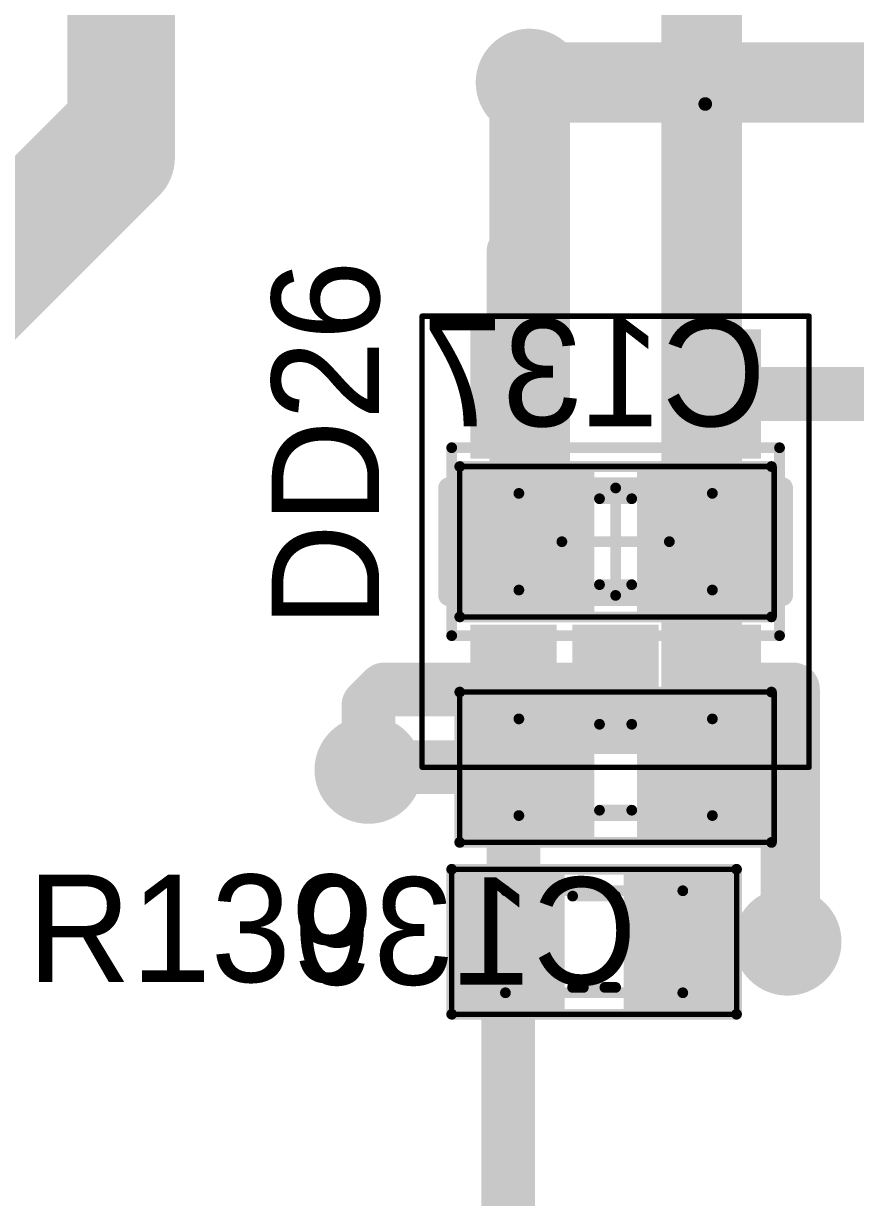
# Model space of a CAD drawing. Header units: millimetres. Extents: x 29 to 180, y 30 to 200.
# Drawn here: x 45.49 to 53.23, y 181.02 to 191.95 of the extents above; entities that cross this region are included whole.
import ezdxf

# ---------------------------------------------------------------- set-up
doc = ezdxf.new("R2010")
doc.units = ezdxf.units.MM
for name, color, linetype in [('BottomLayer', 5, 'Continuous'), ('BottomOverlay', 54, 'Continuous'), ('BottomPaste', 16, 'Continuous'), ('BottomSolder', 6, 'Continuous'), ('Mechanical13', 56, 'Continuous'), ('Mechanical15', 56, 'Continuous'), ('MultiLayer', 9, 'Continuous'), ('PadHoleLayer', 156, 'Continuous'), ('TopLayer', 1, 'Continuous'), ('TopOverlay', 2, 'Continuous'), ('TopPaste', 8, 'Continuous'), ('TopSolder', 216, 'Continuous'), ('ViaHoleLayer', 16, 'Continuous')]:
    doc.layers.add(name, color=color, linetype=linetype)

# ---------------------------------------------------------------- blocks, each defined once
blk = doc.blocks.new('35362_0650_172')
at = {"layer": 'BottomLayer', "const_width": 0.6095999999999999}
for points in [[(-10.3124, 0, 1), (-9.7028, 0, 1)], [(-8.30453, 0, 1), (-7.694929999999999, 0, 1)], [(-6.30470418, 0, 1), (-5.69510418, 0, 1)], [(-4.30445418, 0, 1), (-3.69485418, 0, 1)], [(-2.30462582, 0, 1), (-1.69502582, 0, 1)]]:
    blk.add_lwpolyline(points, format="xyb", close=True, dxfattribs=at)
at = {"layer": 'BottomLayer'}
blk.add_solid([(-0.6095999999999999, -0.6095999999999999), (0.6095999999999999, -0.6095999999999999), (-0.6095999999999999, 0.6095999999999999), (0.6095999999999999, 0.6095999999999999)], dxfattribs=at)
at = {"layer": 'BottomSolder', "const_width": 0.7357516399999999}
for points in [[(-10.37547582, 0, 1), (-9.63972418, 0, 1)], [(-8.36760582, 0, 1), (-7.631854179999999, 0, 1)], [(-6.36778, 0, 1), (-5.63202836, 0, 1)], [(-4.367529999999999, 0, 1), (-3.63177836, 0, 1)], [(-2.36770164, 0, 1), (-1.63195, 0, 1)]]:
    blk.add_lwpolyline(points, format="xyb", close=True, dxfattribs=at)
at = {"layer": 'BottomSolder'}
blk.add_solid([(-0.7357516399999999, -0.7357516399999999), (0.7357516399999999, -0.7357516399999999), (-0.7357516399999999, 0.7357516399999999), (0.7357516399999999, 0.7357516399999999)], dxfattribs=at)
at = {"layer": 'PadHoleLayer', "const_width": 0.4064}
for points in [[(-10.2108, 0, 1), (-9.8044, 0, 1)], [(-8.20293, 0, 1), (-7.79653, 0, 1)], [(-6.20310418, 0, 1), (-5.79670418, 0, 1)], [(-4.20285418, 0, 1), (-3.79645418, 0, 1)], [(-2.20302582, 0, 1), (-1.79662582, 0, 1)], [(-0.2032, 0, 1), (0.2032, 0, 1)]]:
    blk.add_lwpolyline(points, format="xyb", close=True, dxfattribs=at)
at = {"layer": 'TopLayer', "const_width": 0.6095999999999999}
for points in [[(-10.3124, 0, 1), (-9.7028, 0, 1)], [(-8.30453, 0, 1), (-7.694929999999999, 0, 1)], [(-6.30470418, 0, 1), (-5.69510418, 0, 1)], [(-4.30445418, 0, 1), (-3.69485418, 0, 1)], [(-2.30462582, 0, 1), (-1.69502582, 0, 1)]]:
    blk.add_lwpolyline(points, format="xyb", close=True, dxfattribs=at)
at = {"layer": 'TopLayer'}
blk.add_solid([(-0.6095999999999999, -0.6095999999999999), (0.6095999999999999, -0.6095999999999999), (-0.6095999999999999, 0.6095999999999999), (0.6095999999999999, 0.6095999999999999)], dxfattribs=at)
at = {"layer": 'TopOverlay'}
for points, const_width in [([(-1.05000298, 4.22500044), (0.9499981, 4.22500044)], 0.254), ([(-1.05000298, 4.22500044), (-0.05000244, 3.2249999)], 0.254), ([(-0.05000244, 3.2249999), (0.9499981, 4.22500044)], 0.254), ([(-12.1412, 2.94978582), (2.14968582, 2.94978582)], 0.19981418), ([(-12.1412, -2.54973582), (-12.1412, 2.94978582)], 0.19981418), ([(2.14968582, -2.54973582), (2.14968582, 2.94978582)], 0.19981418), ([(-10.4648, -1.651), (-8.34982582, -1.64973)], 0.19981418), ([(-10.4648, -2.54973582), (-10.4648, -1.651)], 0.19981418), ([(-8.34982582, -1.64973), (0.34967418, -1.64973)], 0.19981418), ([(-7.01505582, -2.34992418), (-7.01505582, -1.64973)], 0.127), ([(-7.01505582, -1.64973), (-2.91507418, -1.64973)], 0.127), ([(-2.91507418, -2.34992418), (-2.91507418, -1.64973)], 0.127), ([(0.34967418, -2.54973582), (0.34967418, -1.64973)], 0.19981418), ([(-8.24103, -3.54965), (-8.24103, -2.34992418)], 0.127), ([(-8.24103, -2.34992418), (-1.84107582, -2.34992418)], 0.127), ([(-7.01505582, -2.34992418), (-2.91507418, -2.34992418)], 0.127), ([(-1.84107582, -3.54965), (-1.84107582, -2.34992418)], 0.127), ([(-12.1412, -2.54973582), (-10.4648, -2.54973582)], 0.19981418), ([(0.34967418, -2.54973582), (2.14968582, -2.54973582)], 0.19981418), ([(-8.24103, -3.54965), (-1.84107582, -3.54965)], 0.127)]:
    blk.add_lwpolyline(points, dxfattribs=dict(at, const_width=const_width))
for points, const_width in [([(-1.11350298, 4.22500044, 1), (-0.9865029799999999, 4.22500044, 1)], 0.127), ([(-1.11350298, 4.22500044, 1), (-0.9865029799999999, 4.22500044, 1)], 0.127), ([(0.8864981, 4.22500044, 1), (1.0134981, 4.22500044, 1)], 0.127), ([(0.8864981, 4.22500044, 1), (1.0134981, 4.22500044, 1)], 0.127), ([(-0.11350244, 3.2249999, 1), (0.01349756, 3.2249999, 1)], 0.127), ([(-0.11350244, 3.2249999, 1), (0.01349756, 3.2249999, 1)], 0.127), ([(-12.19115418, 2.94978582, 1), (-12.09124582, 2.94978582, 1)], 0.09990581999999999), ([(-12.19115418, 2.94978582, 1), (-12.09124582, 2.94978582, 1)], 0.09990581999999999), ([(2.09973164, 2.94978582, 1), (2.19964, 2.94978582, 1)], 0.09990581999999999), ([(2.09973164, 2.94978582, 1), (2.19964, 2.94978582, 1)], 0.09990581999999999), ([(-10.51475418, -1.651, 1), (-10.41484582, -1.651, 1)], 0.09990581999999999), ([(-10.51475418, -1.651, 1), (-10.41484582, -1.651, 1)], 0.09990581999999999), ([(-8.39978, -1.64973, 1), (-8.29987164, -1.64973, 1)], 0.09990581999999999), ([(-8.39978, -1.64973, 1), (-8.29987164, -1.64973, 1)], 0.09990581999999999), ([(-7.046805819999999, -1.64973, 1), (-6.98330582, -1.64973, 1)], 0.0635), ([(-7.046805819999999, -1.64973, 1), (-6.98330582, -1.64973, 1)], 0.0635), ([(-2.94682418, -1.64973, 1), (-2.88332418, -1.64973, 1)], 0.0635), ([(-2.94682418, -1.64973, 1), (-2.88332418, -1.64973, 1)], 0.0635), ([(0.29972, -1.64973, 1), (0.39962836, -1.64973, 1)], 0.09990581999999999), ([(0.29972, -1.64973, 1), (0.39962836, -1.64973, 1)], 0.09990581999999999), ([(-8.27278, -2.34992418, 1), (-8.20928, -2.34992418, 1)], 0.0635), ([(-8.27278, -2.34992418, 1), (-8.20928, -2.34992418, 1)], 0.0635), ([(-7.046805819999999, -2.34992418, 1), (-6.98330582, -2.34992418, 1)], 0.0635), ([(-7.046805819999999, -2.34992418, 1), (-6.98330582, -2.34992418, 1)], 0.0635), ([(-2.94682418, -2.34992418, 1), (-2.88332418, -2.34992418, 1)], 0.0635), ([(-2.94682418, -2.34992418, 1), (-2.88332418, -2.34992418, 1)], 0.0635), ([(-1.87282582, -2.34992418, 1), (-1.80932582, -2.34992418, 1)], 0.0635), ([(-1.87282582, -2.34992418, 1), (-1.80932582, -2.34992418, 1)], 0.0635), ([(-12.19115418, -2.54973582, 1), (-12.09124582, -2.54973582, 1)], 0.09990581999999999), ([(-12.19115418, -2.54973582, 1), (-12.09124582, -2.54973582, 1)], 0.09990581999999999), ([(-10.51475418, -2.54973582, 1), (-10.41484582, -2.54973582, 1)], 0.09990581999999999), ([(-10.51475418, -2.54973582, 1), (-10.41484582, -2.54973582, 1)], 0.09990581999999999), ([(0.29972, -2.54973582, 1), (0.39962836, -2.54973582, 1)], 0.09990581999999999), ([(0.29972, -2.54973582, 1), (0.39962836, -2.54973582, 1)], 0.09990581999999999), ([(2.09973164, -2.54973582, 1), (2.19964, -2.54973582, 1)], 0.09990581999999999), ([(2.09973164, -2.54973582, 1), (2.19964, -2.54973582, 1)], 0.09990581999999999), ([(-8.27278, -3.54965, 1), (-8.20928, -3.54965, 1)], 0.0635), ([(-8.27278, -3.54965, 1), (-8.20928, -3.54965, 1)], 0.0635), ([(-1.87282582, -3.54965, 1), (-1.80932582, -3.54965, 1)], 0.0635), ([(-1.87282582, -3.54965, 1), (-1.80932582, -3.54965, 1)], 0.0635)]:
    blk.add_lwpolyline(points, format="xyb", close=True, dxfattribs=dict(at, const_width=const_width))
at = {"layer": 'TopSolder', "const_width": 0.7357516399999999}
for points in [[(-10.37547582, 0, 1), (-9.63972418, 0, 1)], [(-8.36760582, 0, 1), (-7.631854179999999, 0, 1)], [(-6.36778, 0, 1), (-5.63202836, 0, 1)], [(-4.367529999999999, 0, 1), (-3.63177836, 0, 1)], [(-2.36770164, 0, 1), (-1.63195, 0, 1)]]:
    blk.add_lwpolyline(points, format="xyb", close=True, dxfattribs=at)
at = {"layer": 'TopSolder'}
blk.add_solid([(-0.7357516399999999, -0.7357516399999999), (0.7357516399999999, -0.7357516399999999), (-0.7357516399999999, 0.7357516399999999), (0.7357516399999999, 0.7357516399999999)], dxfattribs=at)
blk = doc.blocks.new('SMD_C_0603_B_330')
at = {"layer": 'BottomLayer'}
for points in [[(-1.29999994, 0.5499989), (-1.29999994, -0.5499989), (-0.30000194, 0.5499989), (-0.30000194, -0.5499989)], [(0.2999994, 0.5499989), (0.2999994, -0.5499989), (1.2999974, 0.5499989), (1.2999974, -0.5499989)]]:
    blk.add_solid(points, dxfattribs=at)
at = {"layer": 'BottomOverlay', "const_width": 0.0999998}
for points in [[(-1.44999964, 0.7000011399999999), (-1.44999964, -0.7000011399999999)], [(1.44999964, 0.7000011399999999), (-1.44999964, 0.7000011399999999)], [(1.44999964, 0.7000011399999999), (1.44999964, -0.7000011399999999)], [(0.1499997, 0.40000174), (-0.1499997, 0.40000174)], [(0.1499997, -0.3999992), (-0.1499997, -0.3999992)], [(1.44999964, -0.7000011399999999), (-1.44999964, -0.7000011399999999)]]:
    blk.add_lwpolyline(points, dxfattribs=at)
at = {"layer": 'BottomOverlay', "const_width": 0.0499999}
for points in [[(-1.47499832, 0.7000011399999999, 1), (-1.42500096, 0.7000011399999999, 1)], [(-1.47499832, 0.7000011399999999, 1), (-1.42500096, 0.7000011399999999, 1)], [(1.42500096, 0.7000011399999999, 1), (1.47499832, 0.7000011399999999, 1)], [(1.42500096, 0.7000011399999999, 1), (1.47499832, 0.7000011399999999, 1)], [(-0.17499838, 0.40000174, 1), (-0.12500102, 0.40000174, 1)], [(0.12500102, 0.40000174, 1), (0.17499838, 0.40000174, 1)], [(-0.17499838, -0.3999992, 1), (-0.12500102, -0.3999992, 1)], [(0.12500102, -0.3999992, 1), (0.17499838, -0.3999992, 1)], [(-1.47499832, -0.7000011399999999, 1), (-1.42500096, -0.7000011399999999, 1)], [(-1.47499832, -0.7000011399999999, 1), (-1.42500096, -0.7000011399999999, 1)], [(1.42500096, -0.7000011399999999, 1), (1.47499832, -0.7000011399999999, 1)], [(1.42500096, -0.7000011399999999, 1), (1.47499832, -0.7000011399999999, 1)]]:
    blk.add_lwpolyline(points, format="xyb", close=True, dxfattribs=at)
at = {"layer": 'BottomPaste'}
for points in [[(-1.29999994, 0.5499989), (-1.29999994, -0.5499989), (-0.30000194, 0.5499989), (-0.30000194, -0.5499989)], [(0.2999994, 0.5499989), (0.2999994, -0.5499989), (1.2999974, 0.5499989), (1.2999974, -0.5499989)]]:
    blk.add_solid(points, dxfattribs=at)
at = {"layer": 'BottomSolder'}
for points in [[(-1.40159994, 0.6515989), (-1.40159994, -0.6515989), (-0.19840194, 0.6515989), (-0.19840194, -0.6515989)], [(0.1983994, 0.6515989), (0.1983994, -0.6515989), (1.4015974, 0.6515989), (1.4015974, -0.6515989)]]:
    blk.add_solid(points, dxfattribs=at)
at = {"layer": 'Mechanical13', "const_width": 0.0999998}
for points in [[(-0.90000074, 0.45000164), (-0.90000074, -0.4499991)], [(0.8999982, 0.45000164), (-0.90000074, 0.45000164)], [(0.8999982, 0.45000164), (0.8999982, -0.4499991)], [(0.8999982, -0.4499991), (-0.90000074, -0.4499991)]]:
    blk.add_lwpolyline(points, dxfattribs=at)
at = {"layer": 'Mechanical13', "const_width": 0.0499999}
for points in [[(-0.9249994199999999, 0.45000164, 1), (-0.8750020599999999, 0.45000164, 1)], [(-0.9249994199999999, 0.45000164, 1), (-0.8750020599999999, 0.45000164, 1)], [(0.8749995199999999, 0.45000164, 1), (0.9249968799999999, 0.45000164, 1)], [(0.8749995199999999, 0.45000164, 1), (0.9249968799999999, 0.45000164, 1)], [(-0.9249994199999999, -0.4499991, 1), (-0.8750020599999999, -0.4499991, 1)], [(-0.9249994199999999, -0.4499991, 1), (-0.8750020599999999, -0.4499991, 1)], [(0.8749995199999999, -0.4499991, 1), (0.9249968799999999, -0.4499991, 1)], [(0.8749995199999999, -0.4499991, 1), (0.9249968799999999, -0.4499991, 1)]]:
    blk.add_lwpolyline(points, format="xyb", close=True, dxfattribs=at)
at = {"layer": 'Mechanical15', "const_width": 0.0499999}
for points in [[(-1.47500086, 0.7000011399999999), (-1.47500086, -0.7000011399999999)], [(1.44999964, 0.7000011399999999), (-1.47500086, 0.7000011399999999)], [(1.44999964, 0.7000011399999999), (1.44999964, -0.7000011399999999)], [(1.44999964, -0.7000011399999999), (-1.47500086, -0.7000011399999999)]]:
    blk.add_lwpolyline(points, dxfattribs=at)
at = {"layer": 'Mechanical15', "const_width": 0.02499868}
for points in [[(-1.4875002, 0.7000011399999999, 1), (-1.46250152, 0.7000011399999999, 1)], [(-1.4875002, 0.7000011399999999, 1), (-1.46250152, 0.7000011399999999, 1)], [(1.4375003, 0.7000011399999999, 1), (1.46249898, 0.7000011399999999, 1)], [(1.4375003, 0.7000011399999999, 1), (1.46249898, 0.7000011399999999, 1)], [(-1.4875002, -0.7000011399999999, 1), (-1.46250152, -0.7000011399999999, 1)], [(-1.4875002, -0.7000011399999999, 1), (-1.46250152, -0.7000011399999999, 1)], [(1.4375003, -0.7000011399999999, 1), (1.46249898, -0.7000011399999999, 1)], [(1.4375003, -0.7000011399999999, 1), (1.46249898, -0.7000011399999999, 1)]]:
    blk.add_lwpolyline(points, format="xyb", close=True, dxfattribs=at)
blk = doc.blocks.new('SMD_C_0603_B_332')
at = {"layer": 'BottomLayer'}
for points in [[(-1.29999994, 0.5499989), (-1.29999994, -0.5499989), (-0.30000194, 0.5499989), (-0.30000194, -0.5499989)], [(0.2999994, 0.5499989), (0.2999994, -0.5499989), (1.2999974, 0.5499989), (1.2999974, -0.5499989)]]:
    blk.add_solid(points, dxfattribs=at)
at = {"layer": 'BottomOverlay', "const_width": 0.0999998}
for points in [[(-1.44999964, 0.7000011399999999), (-1.44999964, -0.7000011399999999)], [(1.44999964, 0.7000011399999999), (-1.44999964, 0.7000011399999999)], [(1.44999964, 0.7000011399999999), (1.44999964, -0.7000011399999999)], [(0.1499997, 0.40000174), (-0.1499997, 0.40000174)], [(0.1499997, -0.3999992), (-0.1499997, -0.3999992)], [(1.44999964, -0.7000011399999999), (-1.44999964, -0.7000011399999999)]]:
    blk.add_lwpolyline(points, dxfattribs=at)
at = {"layer": 'BottomOverlay', "const_width": 0.0499999}
for points in [[(-1.47499832, 0.7000011399999999, 1), (-1.42500096, 0.7000011399999999, 1)], [(-1.47499832, 0.7000011399999999, 1), (-1.42500096, 0.7000011399999999, 1)], [(1.42500096, 0.7000011399999999, 1), (1.47499832, 0.7000011399999999, 1)], [(1.42500096, 0.7000011399999999, 1), (1.47499832, 0.7000011399999999, 1)], [(-0.17499838, 0.40000174, 1), (-0.12500102, 0.40000174, 1)], [(0.12500102, 0.40000174, 1), (0.17499838, 0.40000174, 1)], [(-0.17499838, -0.3999992, 1), (-0.12500102, -0.3999992, 1)], [(0.12500102, -0.3999992, 1), (0.17499838, -0.3999992, 1)], [(-1.47499832, -0.7000011399999999, 1), (-1.42500096, -0.7000011399999999, 1)], [(-1.47499832, -0.7000011399999999, 1), (-1.42500096, -0.7000011399999999, 1)], [(1.42500096, -0.7000011399999999, 1), (1.47499832, -0.7000011399999999, 1)], [(1.42500096, -0.7000011399999999, 1), (1.47499832, -0.7000011399999999, 1)]]:
    blk.add_lwpolyline(points, format="xyb", close=True, dxfattribs=at)
at = {"layer": 'BottomPaste'}
for points in [[(-1.29999994, 0.5499989), (-1.29999994, -0.5499989), (-0.30000194, 0.5499989), (-0.30000194, -0.5499989)], [(0.2999994, 0.5499989), (0.2999994, -0.5499989), (1.2999974, 0.5499989), (1.2999974, -0.5499989)]]:
    blk.add_solid(points, dxfattribs=at)
at = {"layer": 'BottomSolder'}
for points in [[(-1.40159994, 0.6515989), (-1.40159994, -0.6515989), (-0.19840194, 0.6515989), (-0.19840194, -0.6515989)], [(0.1983994, 0.6515989), (0.1983994, -0.6515989), (1.4015974, 0.6515989), (1.4015974, -0.6515989)]]:
    blk.add_solid(points, dxfattribs=at)
at = {"layer": 'Mechanical13', "const_width": 0.0999998}
for points in [[(-0.90000074, 0.45000164), (-0.90000074, -0.4499991)], [(0.8999982, 0.45000164), (-0.90000074, 0.45000164)], [(0.8999982, 0.45000164), (0.8999982, -0.4499991)], [(0.8999982, -0.4499991), (-0.90000074, -0.4499991)]]:
    blk.add_lwpolyline(points, dxfattribs=at)
at = {"layer": 'Mechanical13', "const_width": 0.0499999}
for points in [[(-0.9249994199999999, 0.45000164, 1), (-0.8750020599999999, 0.45000164, 1)], [(-0.9249994199999999, 0.45000164, 1), (-0.8750020599999999, 0.45000164, 1)], [(0.8749995199999999, 0.45000164, 1), (0.9249968799999999, 0.45000164, 1)], [(0.8749995199999999, 0.45000164, 1), (0.9249968799999999, 0.45000164, 1)], [(-0.9249994199999999, -0.4499991, 1), (-0.8750020599999999, -0.4499991, 1)], [(-0.9249994199999999, -0.4499991, 1), (-0.8750020599999999, -0.4499991, 1)], [(0.8749995199999999, -0.4499991, 1), (0.9249968799999999, -0.4499991, 1)], [(0.8749995199999999, -0.4499991, 1), (0.9249968799999999, -0.4499991, 1)]]:
    blk.add_lwpolyline(points, format="xyb", close=True, dxfattribs=at)
at = {"layer": 'Mechanical15', "const_width": 0.0499999}
for points in [[(-1.47500086, 0.7000011399999999), (-1.47500086, -0.7000011399999999)], [(1.44999964, 0.7000011399999999), (-1.47500086, 0.7000011399999999)], [(1.44999964, 0.7000011399999999), (1.44999964, -0.7000011399999999)], [(1.44999964, -0.7000011399999999), (-1.47500086, -0.7000011399999999)]]:
    blk.add_lwpolyline(points, dxfattribs=at)
at = {"layer": 'Mechanical15', "const_width": 0.02499868}
for points in [[(-1.4875002, 0.7000011399999999, 1), (-1.46250152, 0.7000011399999999, 1)], [(-1.4875002, 0.7000011399999999, 1), (-1.46250152, 0.7000011399999999, 1)], [(1.4375003, 0.7000011399999999, 1), (1.46249898, 0.7000011399999999, 1)], [(1.4375003, 0.7000011399999999, 1), (1.46249898, 0.7000011399999999, 1)], [(-1.4875002, -0.7000011399999999, 1), (-1.46250152, -0.7000011399999999, 1)], [(-1.4875002, -0.7000011399999999, 1), (-1.46250152, -0.7000011399999999, 1)], [(1.4375003, -0.7000011399999999, 1), (1.46249898, -0.7000011399999999, 1)], [(1.4375003, -0.7000011399999999, 1), (1.46249898, -0.7000011399999999, 1)]]:
    blk.add_lwpolyline(points, format="xyb", close=True, dxfattribs=at)
blk = doc.blocks.new('SOT_23_DBV__376')
at = {"layer": 'Mechanical13', "const_width": 0.0999998}
for points in [[(-0.8750020599999999, 1.52500076), (-0.8750020599999999, -1.52499822)], [(-0.8750020599999999, 1.52500076), (0.8749995199999999, 1.52500076)], [(0.8749995199999999, 1.52500076), (0.8749995199999999, -1.52499822)], [(-0.8750020599999999, -1.52499822), (0.8749995199999999, -1.52499822)]]:
    blk.add_lwpolyline(points, dxfattribs=at)
at = {"layer": 'Mechanical13', "const_width": 0.0499999}
for points in [[(-0.90000074, 1.52500076, 1), (-0.85000338, 1.52500076, 1)], [(-0.90000074, 1.52500076, 1), (-0.85000338, 1.52500076, 1)], [(0.85000084, 1.52500076, 1), (0.8999982, 1.52500076, 1)], [(0.85000084, 1.52500076, 1), (0.8999982, 1.52500076, 1)], [(-0.90000074, -1.52499822, 1), (-0.85000338, -1.52499822, 1)], [(-0.90000074, -1.52499822, 1), (-0.85000338, -1.52499822, 1)], [(0.85000084, -1.52499822, 1), (0.8999982, -1.52499822, 1)], [(0.85000084, -1.52499822, 1), (0.8999982, -1.52499822, 1)]]:
    blk.add_lwpolyline(points, format="xyb", close=True, dxfattribs=at)
at = {"layer": 'Mechanical15'}
for points, const_width in [([(-2.10000088, 1.80000148), (-2.10000088, -1.79999894)], 0.0499999), ([(-2.10000088, 1.80000148), (2.09999834, 1.80000148)], 0.0499999), ([(2.09999834, 1.80000148), (2.09999834, -1.79999894)], 0.0499999), ([(0, 0.50000154), (0, -0.499999)], 0.0999998), ([(-0.50000154, 0), (0.499999, 0)], 0.0999998), ([(-2.10000088, -1.79999894), (2.09999834, -1.79999894)], 0.0499999)]:
    blk.add_lwpolyline(points, dxfattribs=dict(at, const_width=const_width))
for points, const_width in [([(-2.11250022, 1.80000148, 1), (-2.08750154, 1.80000148, 1)], 0.02499868), ([(-2.11250022, 1.80000148, 1), (-2.08750154, 1.80000148, 1)], 0.02499868), ([(2.087499, 1.80000148, 1), (2.11249768, 1.80000148, 1)], 0.02499868), ([(2.087499, 1.80000148, 1), (2.11249768, 1.80000148, 1)], 0.02499868), ([(-0.02499868, 0.50000154, 1), (0.02499868, 0.50000154, 1)], 0.0499999), ([(-0.52500022, 0, 1), (-0.47500286, 0, 1)], 0.0499999), ([(0.47500032, 0, 1), (0.52499768, 0, 1)], 0.0499999), ([(-0.02499868, -0.499999, 1), (0.02499868, -0.499999, 1)], 0.0499999), ([(-2.11250022, -1.79999894, 1), (-2.08750154, -1.79999894, 1)], 0.02499868), ([(-2.11250022, -1.79999894, 1), (-2.08750154, -1.79999894, 1)], 0.02499868), ([(2.087499, -1.79999894, 1), (2.11249768, -1.79999894, 1)], 0.02499868), ([(2.087499, -1.79999894, 1), (2.11249768, -1.79999894, 1)], 0.02499868)]:
    blk.add_lwpolyline(points, format="xyb", close=True, dxfattribs=dict(at, const_width=const_width))
at = {"layer": 'TopLayer'}
for points in [[(-0.8750020599999999, 0.6500012399999999), (-0.8750020599999999, 1.25000004), (-1.87500006, 0.6500012399999999), (-1.87500006, 1.25000004)], [(1.87499752, 0.6500012399999999), (1.87499752, 1.25000004), (0.8749995199999999, 0.6500012399999999), (0.8749995199999999, 1.25000004)], [(-0.8750020599999999, -0.2999994), (-0.8750020599999999, 0.2999994), (-1.87500006, -0.2999994), (-1.87500006, 0.2999994)], [(-0.8750020599999999, -1.2499975), (-0.8750020599999999, -0.6499986999999999), (-1.87500006, -1.2499975), (-1.87500006, -0.6499986999999999)], [(1.87499752, -1.2499975), (1.87499752, -0.6499986999999999), (0.8749995199999999, -1.2499975), (0.8749995199999999, -0.6499986999999999)]]:
    blk.add_solid(points, dxfattribs=at)
at = {"layer": 'TopOverlay'}
for points, const_width in [([(-1.25000004, 1.80000148, 1), (-1.50000208, 1.80000148, 1)], 0.2499995), ([(-1.56250132, 1.80000148, 1), (-1.43750284, 1.80000148, 1)], 0.12499848), ([(-1.31249928, 1.80000148, 1), (-1.1875008, 1.80000148, 1)], 0.12499848), ([(-0.55000144, 1.54999944, 1), (-0.45000164, 1.54999944, 1)], 0.0999998), ([(-0.55000144, 1.54999944, 1), (-0.45000164, 1.54999944, 1)], 0.0999998), ([(0.4499991, 1.54999944, 1), (0.5499989, 1.54999944, 1)], 0.0999998), ([(0.4499991, 1.54999944, 1), (0.5499989, 1.54999944, 1)], 0.0999998), ([(-0.55000144, -1.54999944, 1), (-0.45000164, -1.54999944, 1)], 0.0999998), ([(-0.55000144, -1.54999944, 1), (-0.45000164, -1.54999944, 1)], 0.0999998), ([(0.4499991, -1.54999944, 1), (0.5499989, -1.54999944, 1)], 0.0999998), ([(0.4499991, -1.54999944, 1), (0.5499989, -1.54999944, 1)], 0.0999998)]:
    blk.add_lwpolyline(points, format="xyb", close=True, dxfattribs=dict(at, const_width=const_width))
at = {"layer": 'TopOverlay', "const_width": 0.1999996}
for points in [[(-0.50000154, 1.54999944), (0.499999, 1.54999944)], [(-0.50000154, 1.54999944), (-0.50000154, -1.54999944)], [(0.499999, 1.54999944), (0.499999, -1.54999944)], [(-0.50000154, -1.54999944), (0.499999, -1.54999944)]]:
    blk.add_lwpolyline(points, dxfattribs=at)
at = {"layer": 'TopPaste'}
for points in [[(-0.8750020599999999, 0.6500012399999999), (-0.8750020599999999, 1.25000004), (-1.87500006, 0.6500012399999999), (-1.87500006, 1.25000004)], [(1.87499752, 0.6500012399999999), (1.87499752, 1.25000004), (0.8749995199999999, 0.6500012399999999), (0.8749995199999999, 1.25000004)], [(-0.8750020599999999, -0.2999994), (-0.8750020599999999, 0.2999994), (-1.87500006, -0.2999994), (-1.87500006, 0.2999994)], [(-0.8750020599999999, -1.2499975), (-0.8750020599999999, -0.6499986999999999), (-1.87500006, -1.2499975), (-1.87500006, -0.6499986999999999)], [(1.87499752, -1.2499975), (1.87499752, -0.6499986999999999), (0.8749995199999999, -1.2499975), (0.8749995199999999, -0.6499986999999999)]]:
    blk.add_solid(points, dxfattribs=at)
at = {"layer": 'TopSolder'}
for points in [[(-0.77340206, 0.54840124), (-0.77340206, 1.35160004), (-1.97660006, 0.54840124), (-1.97660006, 1.35160004)], [(1.97659752, 0.54840124), (1.97659752, 1.35160004), (0.77339952, 0.54840124), (0.77339952, 1.35160004)], [(-0.77340206, -0.4015994), (-0.77340206, 0.4015994), (-1.97660006, -0.4015994), (-1.97660006, 0.4015994)], [(-0.77340206, -1.3515975), (-0.77340206, -0.5483987), (-1.97660006, -1.3515975), (-1.97660006, -0.5483987)], [(1.97659752, -1.3515975), (1.97659752, -0.5483987), (0.77339952, -1.3515975), (0.77339952, -0.5483987)]]:
    blk.add_solid(points, dxfattribs=at)
blk = doc.blocks.new('SMD_R_0603_509')
at = {"layer": 'Mechanical13', "const_width": 0.0999998}
for points in [[(-0.8249996199999999, 0.47500032), (-0.8249996199999999, -0.47500032)], [(0.8249996199999999, 0.47500032), (-0.8249996199999999, 0.47500032)], [(0.8249996199999999, 0.47500032), (0.8249996199999999, -0.47500032)], [(0.8249996199999999, -0.47500032), (-0.8249996199999999, -0.47500032)]]:
    blk.add_lwpolyline(points, dxfattribs=at)
at = {"layer": 'Mechanical13', "const_width": 0.0499999}
for points in [[(-0.8499983, 0.47500032, 1), (-0.80000094, 0.47500032, 1)], [(-0.8499983, 0.47500032, 1), (-0.80000094, 0.47500032, 1)], [(0.80000094, 0.47500032, 1), (0.8499983, 0.47500032, 1)], [(0.80000094, 0.47500032, 1), (0.8499983, 0.47500032, 1)], [(-0.8499983, -0.47500032, 1), (-0.80000094, -0.47500032, 1)], [(-0.8499983, -0.47500032, 1), (-0.80000094, -0.47500032, 1)], [(0.80000094, -0.47500032, 1), (0.8499983, -0.47500032, 1)], [(0.80000094, -0.47500032, 1), (0.8499983, -0.47500032, 1)]]:
    blk.add_lwpolyline(points, format="xyb", close=True, dxfattribs=at)
at = {"layer": 'Mechanical15', "const_width": 0.0499999}
for points in [[(-1.32500116, 0.67499992), (-1.32500116, -0.67499992)], [(1.32500116, 0.67499992), (-1.32500116, 0.67499992)], [(1.32500116, 0.67499992), (1.32500116, -0.67499992)], [(1.32500116, -0.67499992), (-1.32500116, -0.67499992)]]:
    blk.add_lwpolyline(points, dxfattribs=at)
at = {"layer": 'Mechanical15', "const_width": 0.02499868}
for points in [[(-1.3375005, 0.67499992, 1), (-1.31250182, 0.67499992, 1)], [(-1.3375005, 0.67499992, 1), (-1.31250182, 0.67499992, 1)], [(1.31250182, 0.67499992, 1), (1.3375005, 0.67499992, 1)], [(1.31250182, 0.67499992, 1), (1.3375005, 0.67499992, 1)], [(-1.3375005, -0.67499992, 1), (-1.31250182, -0.67499992, 1)], [(-1.3375005, -0.67499992, 1), (-1.31250182, -0.67499992, 1)], [(1.31250182, -0.67499992, 1), (1.3375005, -0.67499992, 1)], [(1.31250182, -0.67499992, 1), (1.3375005, -0.67499992, 1)]]:
    blk.add_lwpolyline(points, format="xyb", close=True, dxfattribs=at)
at = {"layer": 'TopLayer'}
for points in [[(-0.37500052, -0.52500022), (-0.37500052, 0.52500022), (-1.17499892, -0.52500022), (-1.17499892, 0.52500022)], [(1.17499892, -0.52500022), (1.17499892, 0.52500022), (0.37500052, -0.52500022), (0.37500052, 0.52500022)]]:
    blk.add_solid(points, dxfattribs=at)
at = {"layer": 'TopOverlay', "const_width": 0.0999998}
for points in [[(1.32500116, 0.67499992), (-1.32500116, 0.67499992)], [(-1.32500116, 0.67499992), (-1.32500116, -0.67499992)], [(1.32500116, 0.67499992), (1.32500116, -0.67499992)], [(-0.0999998, 0.42500042), (-0.1999996, 0.42500042)], [(0.0999998, 0.42500042), (-0.0999998, 0.42500042)], [(0.1999996, 0.42500042), (0.0999998, 0.42500042)], [(0.1999996, -0.42500042), (-0.1999996, -0.42500042)], [(1.32500116, -0.67499992), (-1.32500116, -0.67499992)]]:
    blk.add_lwpolyline(points, dxfattribs=at)
at = {"layer": 'TopOverlay', "const_width": 0.0499999}
for points in [[(-1.34999984, 0.67499992, 1), (-1.30000248, 0.67499992, 1)], [(-1.34999984, 0.67499992, 1), (-1.30000248, 0.67499992, 1)], [(1.30000248, 0.67499992, 1), (1.34999984, 0.67499992, 1)], [(1.30000248, 0.67499992, 1), (1.34999984, 0.67499992, 1)], [(-0.22499828, 0.42500042, 1), (-0.17500092, 0.42500042, 1)], [(-0.12499848, 0.42500042, 1), (-0.07500111999999999, 0.42500042, 1)], [(-0.12499848, 0.42500042, 1), (-0.07500111999999999, 0.42500042, 1)], [(0.07500111999999999, 0.42500042, 1), (0.12499848, 0.42500042, 1)], [(0.07500111999999999, 0.42500042, 1), (0.12499848, 0.42500042, 1)], [(0.17500092, 0.42500042, 1), (0.22499828, 0.42500042, 1)], [(-0.22499828, -0.42500042, 1), (-0.17500092, -0.42500042, 1)], [(0.17500092, -0.42500042, 1), (0.22499828, -0.42500042, 1)], [(-1.34999984, -0.67499992, 1), (-1.30000248, -0.67499992, 1)], [(-1.34999984, -0.67499992, 1), (-1.30000248, -0.67499992, 1)], [(1.30000248, -0.67499992, 1), (1.34999984, -0.67499992, 1)], [(1.30000248, -0.67499992, 1), (1.34999984, -0.67499992, 1)]]:
    blk.add_lwpolyline(points, format="xyb", close=True, dxfattribs=at)
at = {"layer": 'TopPaste'}
for points in [[(-0.37500052, -0.52500022), (-0.37500052, 0.52500022), (-1.17499892, -0.52500022), (-1.17499892, 0.52500022)], [(1.17499892, -0.52500022), (1.17499892, 0.52500022), (0.37500052, -0.52500022), (0.37500052, 0.52500022)]]:
    blk.add_solid(points, dxfattribs=at)
at = {"layer": 'TopSolder'}
for points in [[(-0.27340052, -0.6266002199999999), (-0.27340052, 0.6266002199999999), (-1.27659892, -0.6266002199999999), (-1.27659892, 0.6266002199999999)], [(1.27659892, -0.6266002199999999), (1.27659892, 0.6266002199999999), (0.27340052, -0.6266002199999999), (0.27340052, 0.6266002199999999)]]:
    blk.add_solid(points, dxfattribs=at)

msp = doc.modelspace()

# ---------------------------------------------------------------- linework, layer by layer
at = {"layer": 'BottomLayer'}
for points, const_width in [([(46.40000118, 191.00000154), (46.40000118, 198.40000198)], 1.00000054), ([(51.80000308, 187.12499024), (51.80000308, 192.49999854)], 0.75000104), ([(50.2000012, 187.39999096), (50.2000012, 191.40000074)], 0.75000104), ([(41.80000022, 186.40000058), (46.40000118, 191.00000154)], 1.00000054), ([(50.2000012, 187.39999096), (50.30000099999999, 187.29999116)], 0.75000104), ([(50.12500008, 187.12499024), (50.30000099999999, 187.29999116)], 0.75000104), ([(51.80000308, 187.12499024), (51.80000562, 187.1249877)], 0.75000104), ([(51.80000562, 185.02500206), (51.80000562, 187.1249877)], 0.75000104), ([(48.70000166, 185.00000084), (48.72500288, 185.02500206)], 0.499999), ([(48.72500288, 185.02500206), (50.20000628, 185.02500206)], 0.499999), ([(51.80000562, 185.02500206), (51.82500684, 185.00000084)], 0.499999), ([(51.82500684, 185.00000084), (52.60000148, 185.00000084)], 0.499999), ([(52.60000148, 183.4000015), (52.60000148, 185.00000084)], 0.499999)]:
    msp.add_lwpolyline(points, dxfattribs=dict(at, const_width=const_width))
for points, const_width in [([(50.0000016, 191.40000074, 1), (50.40000079999999, 191.40000074, 1)], 0.3999992), ([(50.01250094, 191.40000074, 1), (50.38750146, 191.40000074, 1)], 0.37500052), ([(46.15000168, 191.00000154, 1), (46.65000068, 191.00000154, 1)], 0.499999), ([(46.15000168, 191.00000154, 1), (46.65000068, 191.00000154, 1)], 0.499999), ([(50.01250094, 187.39999096, 1), (50.38750146, 187.39999096, 1)], 0.37500052), ([(50.01250094, 187.39999096, 1), (50.38750146, 187.39999096, 1)], 0.37500052), ([(50.11250073999999, 187.29999116, 1), (50.48750125999999, 187.29999116, 1)], 0.37500052), ([(50.11250073999999, 187.29999116, 1), (50.48750125999999, 187.29999116, 1)], 0.37500052), ([(49.93749982, 187.12499024, 1), (50.31250034, 187.12499024, 1)], 0.37500052), ([(51.61250282, 187.12499024, 1), (51.98750334, 187.12499024, 1)], 0.37500052), ([(51.61250282, 187.12499024, 1), (51.98750334, 187.12499024, 1)], 0.37500052), ([(51.61250536, 187.1249877, 1), (51.98750588, 187.1249877, 1)], 0.37500052), ([(51.61250536, 187.1249877, 1), (51.98750588, 187.1249877, 1)], 0.37500052), ([(48.50000206, 185.00000084, 1), (48.90000126, 185.00000084, 1)], 0.3999992), ([(51.61250536, 185.02500206, 1), (51.98750588, 185.02500206, 1)], 0.37500052), ([(48.57500318, 185.00000084, 1), (48.82500014, 185.00000084, 1)], 0.2499995), ([(48.6000044, 185.02500206, 1), (48.85000136, 185.02500206, 1)], 0.2499995), ([(48.6000044, 185.02500206, 1), (48.85000136, 185.02500206, 1)], 0.2499995), ([(50.07500779999999, 185.02500206, 1), (50.32500476, 185.02500206, 1)], 0.2499995), ([(51.67500714, 185.02500206, 1), (51.9250041, 185.02500206, 1)], 0.2499995), ([(51.70000836, 185.00000084, 1), (51.95000532, 185.00000084, 1)], 0.2499995), ([(51.70000836, 185.00000084, 1), (51.95000532, 185.00000084, 1)], 0.2499995), ([(52.47500299999999, 185.00000084, 1), (52.72499996, 185.00000084, 1)], 0.2499995), ([(52.47500299999999, 185.00000084, 1), (52.72499996, 185.00000084, 1)], 0.2499995), ([(52.40000188, 183.4000015, 1), (52.80000107999999, 183.4000015, 1)], 0.3999992), ([(52.47500299999999, 183.4000015, 1), (52.72499996, 183.4000015, 1)], 0.2499995)]:
    msp.add_lwpolyline(points, format="xyb", close=True, dxfattribs=dict(at, const_width=const_width))
at = {"layer": 'BottomSolder', "const_width": 0.5015992}
for points in [[(49.94920159999999, 191.40000074, 1), (50.4508008, 191.40000074, 1)], [(48.44920206, 185.00000084, 1), (48.95080126, 185.00000084, 1)], [(52.34920188, 183.4000015, 1), (52.85080108, 183.4000015, 1)]]:
    msp.add_lwpolyline(points, format="xyb", close=True, dxfattribs=at)
at = {"layer": 'MultiLayer', "const_width": 0.3999992}
for points in [[(50.0000016, 191.40000074, 1), (50.40000079999999, 191.40000074, 1)], [(48.50000206, 185.00000084, 1), (48.90000126, 185.00000084, 1)], [(52.40000188, 183.4000015, 1), (52.80000107999999, 183.4000015, 1)]]:
    msp.add_lwpolyline(points, format="xyb", close=True, dxfattribs=at)
at = {"layer": 'TopLayer'}
for points, const_width in [([(46.40000118, 190.70000214), (46.40000118, 198.50000178)], 1.00000054), ([(50.2000012, 191.40000074), (54.10000101999999, 191.40000074)], 0.75000104), ([(50.2000012, 190.17500192), (50.2000012, 191.40000074)], 0.499999), ([(42.09999962, 186.40000058), (46.40000118, 190.70000214)], 1.00000054), ([(50.2000012, 190.17500192), (50.30000099999999, 190.07500212)], 0.499999), ([(50.05000404, 189.82500516), (50.30000099999999, 190.07500212)], 0.499999), ([(50.05000404, 188.50000146), (50.05000404, 189.82500516)], 0.499999), ([(51.95000278, 188.50000146), (54.69999982, 188.50000146)], 0.499999), ([(48.70000166, 185.60000218), (48.85000136, 185.75000188)], 0.499999), ([(48.85000136, 185.75000188), (50.05000404, 185.75000188)], 0.499999), ([(50.05000404, 185.75000188), (51.00000468, 185.75000188)], 0.499999), ([(50.05000404, 183.5500012), (50.05000404, 185.75000188)], 0.499999), ([(51.95000278, 185.75000188), (52.65000138, 185.75000188)], 0.499999), ([(52.65000138, 183.4500014), (52.65000138, 185.75000188)], 0.499999), ([(48.70000166, 185.00000084), (48.70000166, 185.60000218)], 0.499999), ([(49.90000434, 183.4000015), (50.05000404, 183.5500012)], 0.499999), ([(49.90000434, 183.4000015), (50.02500028, 183.4000015)], 0.499999), ([(49.90000434, 183.4000015), (50.0000016, 183.30000424)], 0.499999), ([(51.45000378, 183.4000015), (51.57499971999999, 183.4000015)], 0.499999), ([(51.57499971999999, 183.4000015), (52.60000148, 183.4000015)], 0.499999), ([(52.60000148, 183.4000015), (52.65000138, 183.4500014)], 0.499999), ([(50.0000016, 180.39999988), (50.0000016, 183.30000424)], 0.499999)]:
    msp.add_lwpolyline(points, dxfattribs=dict(at, const_width=const_width))
for points, const_width in [([(50.0000016, 191.40000074, 1), (50.40000079999999, 191.40000074, 1)], 0.3999992), ([(50.01250094, 191.40000074, 1), (50.38750146, 191.40000074, 1)], 0.37500052), ([(50.07500272, 191.40000074, 1), (50.32499968, 191.40000074, 1)], 0.2499995), ([(46.15000168, 190.70000214, 1), (46.65000068, 190.70000214, 1)], 0.499999), ([(46.15000168, 190.70000214, 1), (46.65000068, 190.70000214, 1)], 0.499999), ([(50.07500272, 190.17500192, 1), (50.32499968, 190.17500192, 1)], 0.2499995), ([(50.07500272, 190.17500192, 1), (50.32499968, 190.17500192, 1)], 0.2499995), ([(50.17500252, 190.07500212, 1), (50.42499948, 190.07500212, 1)], 0.2499995), ([(50.17500252, 190.07500212, 1), (50.42499948, 190.07500212, 1)], 0.2499995), ([(49.92500556, 189.82500516, 1), (50.17500252, 189.82500516, 1)], 0.2499995), ([(49.92500556, 189.82500516, 1), (50.17500252, 189.82500516, 1)], 0.2499995), ([(49.92500556, 188.50000146, 1), (50.17500252, 188.50000146, 1)], 0.2499995), ([(51.8250043, 188.50000146, 1), (52.07500126, 188.50000146, 1)], 0.2499995), ([(48.72500288, 185.75000188, 1), (48.97499984, 185.75000188, 1)], 0.2499995), ([(48.72500288, 185.75000188, 1), (48.97499984, 185.75000188, 1)], 0.2499995), ([(49.92500556, 185.75000188, 1), (50.17500252, 185.75000188, 1)], 0.2499995), ([(49.92500556, 185.75000188, 1), (50.17500252, 185.75000188, 1)], 0.2499995), ([(49.92500556, 185.75000188, 1), (50.17500252, 185.75000188, 1)], 0.2499995), ([(50.87500619999999, 185.75000188, 1), (51.12500316, 185.75000188, 1)], 0.2499995), ([(51.8250043, 185.75000188, 1), (52.07500126, 185.75000188, 1)], 0.2499995), ([(52.5250029, 185.75000188, 1), (52.77499985999999, 185.75000188, 1)], 0.2499995), ([(52.5250029, 185.75000188, 1), (52.77499985999999, 185.75000188, 1)], 0.2499995), ([(48.57500318, 185.60000218, 1), (48.82500014, 185.60000218, 1)], 0.2499995), ([(48.57500318, 185.60000218, 1), (48.82500014, 185.60000218, 1)], 0.2499995), ([(48.50000206, 185.00000084, 1), (48.90000126, 185.00000084, 1)], 0.3999992), ([(48.57500318, 185.00000084, 1), (48.82500014, 185.00000084, 1)], 0.2499995), ([(49.92500556, 183.5500012, 1), (50.17500252, 183.5500012, 1)], 0.2499995), ([(49.92500556, 183.5500012, 1), (50.17500252, 183.5500012, 1)], 0.2499995), ([(52.40000188, 183.4000015, 1), (52.80000107999999, 183.4000015, 1)], 0.3999992), ([(49.77500586, 183.4000015, 1), (50.02500282, 183.4000015, 1)], 0.2499995), ([(49.77500586, 183.4000015, 1), (50.02500282, 183.4000015, 1)], 0.2499995), ([(49.77500586, 183.4000015, 1), (50.02500282, 183.4000015, 1)], 0.2499995), ([(49.9000018, 183.4000015, 1), (50.14999876, 183.4000015, 1)], 0.2499995), ([(51.32500529999999, 183.4000015, 1), (51.57500226, 183.4000015, 1)], 0.2499995), ([(51.45000124, 183.4000015, 1), (51.6999982, 183.4000015, 1)], 0.2499995), ([(51.45000124, 183.4000015, 1), (51.6999982, 183.4000015, 1)], 0.2499995), ([(52.47500299999999, 183.4000015, 1), (52.72499996, 183.4000015, 1)], 0.2499995), ([(52.47500299999999, 183.4000015, 1), (52.72499996, 183.4000015, 1)], 0.2499995), ([(52.5250029, 183.4500014, 1), (52.77499985999999, 183.4500014, 1)], 0.2499995), ([(52.5250029, 183.4500014, 1), (52.77499985999999, 183.4500014, 1)], 0.2499995), ([(49.87500312, 183.30000424, 1), (50.12500008, 183.30000424, 1)], 0.2499995), ([(49.87500312, 183.30000424, 1), (50.12500008, 183.30000424, 1)], 0.2499995)]:
    msp.add_lwpolyline(points, format="xyb", close=True, dxfattribs=dict(at, const_width=const_width))
at = {"layer": 'TopSolder', "const_width": 0.5015992}
for points in [[(49.94920159999999, 191.40000074, 1), (50.4508008, 191.40000074, 1)], [(48.44920206, 185.00000084, 1), (48.95080126, 185.00000084, 1)], [(52.34920188, 183.4000015, 1), (52.85080108, 183.4000015, 1)]]:
    msp.add_lwpolyline(points, format="xyb", close=True, dxfattribs=at)
at = {"layer": 'ViaHoleLayer', "const_width": 0.2499995}
for points in [[(50.07500272, 191.40000074, 1), (50.32499968, 191.40000074, 1)], [(48.57500318, 185.00000084, 1), (48.82500014, 185.00000084, 1)], [(52.47500299999999, 183.4000015, 1), (52.72499996, 183.4000015, 1)]]:
    msp.add_lwpolyline(points, format="xyb", close=True, dxfattribs=at)

# ---------------------------------------------------------------- block references
for name, p, rotation in [('35362_0650_172', (60.07482524, 194.75000166), 360), ('SOT_23_DBV__376', (51.00000468, 187.12500294), 90), ('SMD_C_0603_B_330', (51.00000214, 187.12499024), 180), ('SMD_C_0603_B_332', (51.00000468, 185.02500206), 180), ('SMD_R_0603_509', (50.8, 183.4000015), 180)]:
    msp.add_blockref(name, p, dxfattribs=dict(rotation=rotation))

# ---------------------------------------------------------------- texts
at = {"layer": 'BottomOverlay', "text_generation_flag": 2}
for s, p in [('C137', (52.40000188, 188.20000206)), ('C139', (51.20000174, 182.99999976))]:
    msp.add_text(s, height=1.00000054, dxfattribs=at).set_placement(p)
at = {"layer": 'TopOverlay'}
msp.add_text('DD26', height=1.00000054, rotation=90, dxfattribs=at).set_placement((48.80000146, 186.325002))
msp.add_text('R139', height=1.00000054, dxfattribs=at).set_placement((45.52500166, 183.02500098))

doc.saveas('drawing.dxf')
